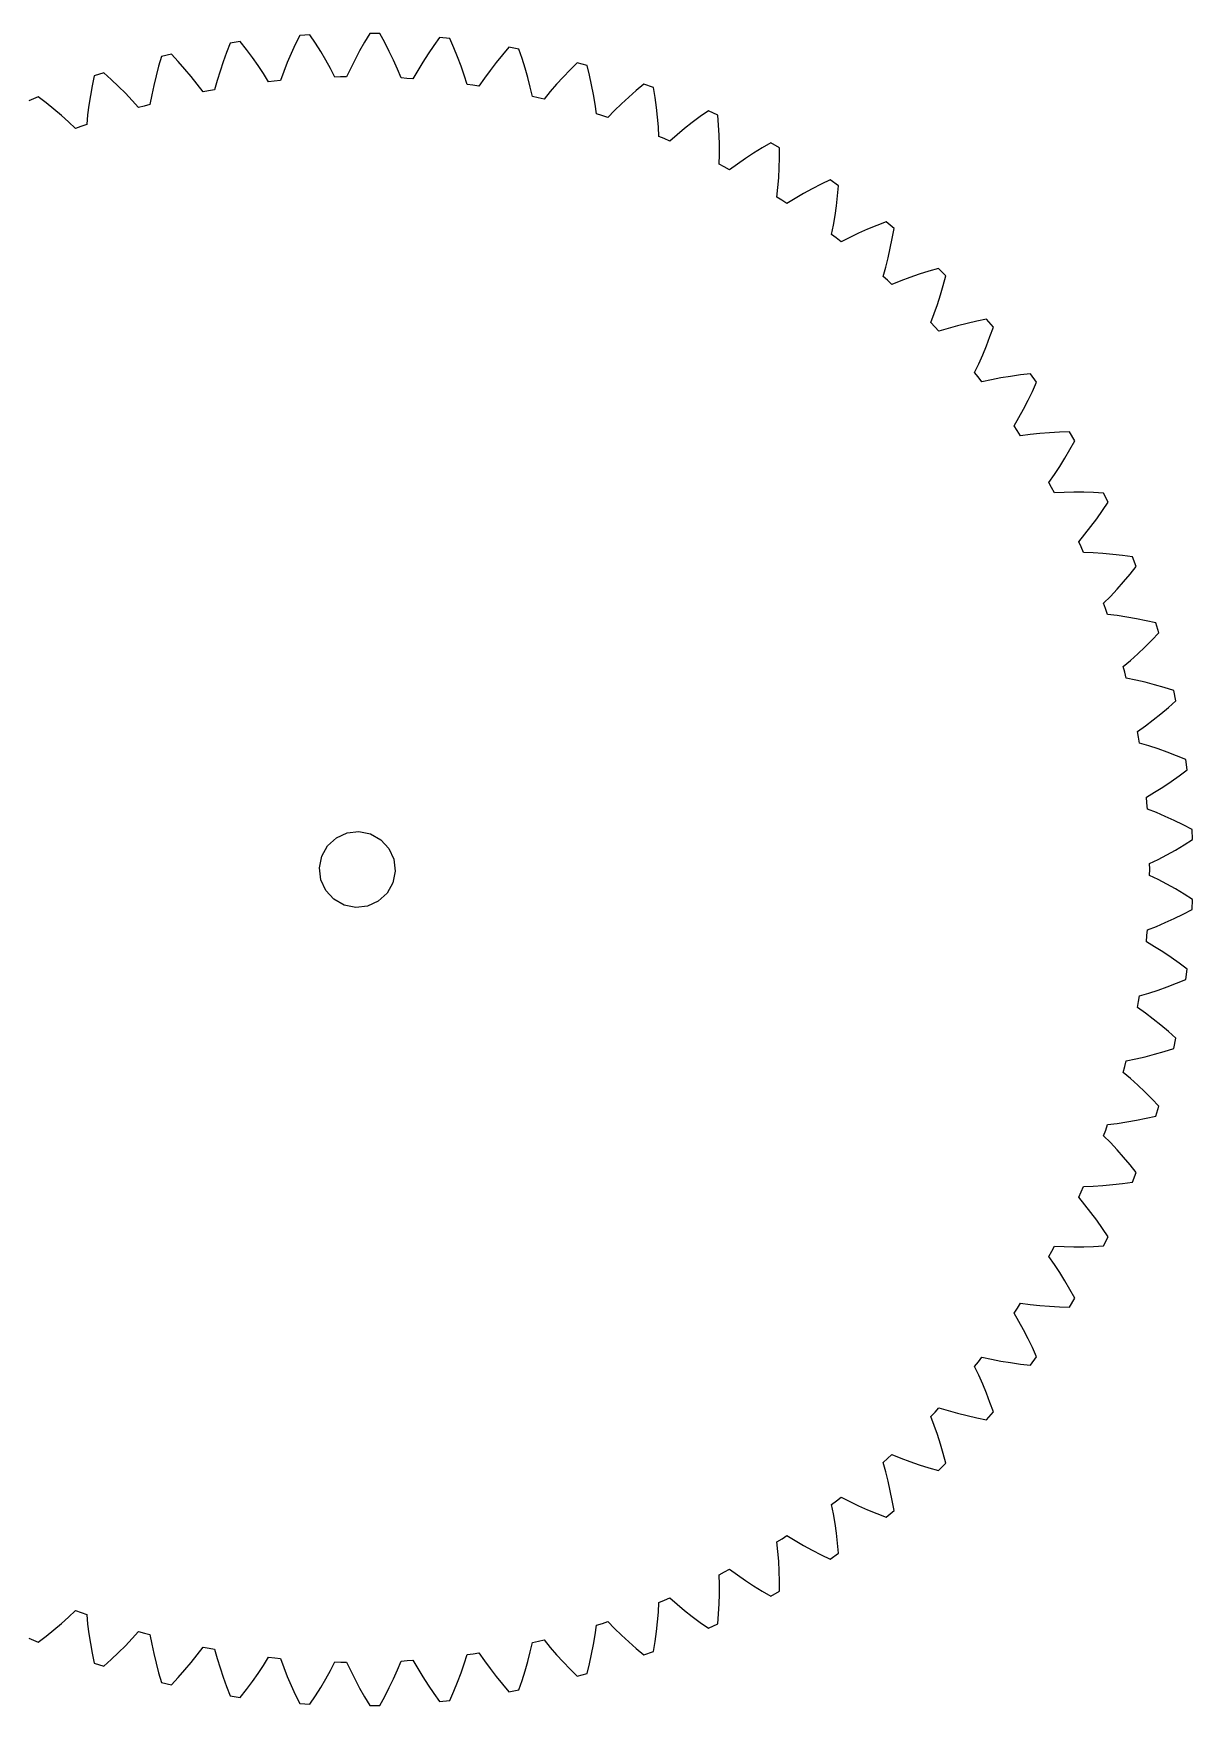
# Model space of a CAD drawing. Header units: metres. Extents: x -46 to 261, y -110 to 110.
# Drawn here: x 107.7 to 260.6, y -110.3 to 110.3 of the extents above; entities that cross this region are included whole.
import ezdxf

# ---------------------------------------------------------------- set-up
doc = ezdxf.new("R2010")
doc.units = ezdxf.units.M

msp = doc.modelspace()

# ---------------------------------------------------------------- linework, layer by layer
for p, q in [((152.035, 110.282), (151.355, 109.144)), ((153.387, 110.254), (152.035, 110.282)), ((133.62, 109.01), (133.14, 107.775)), ((134.959, 109.208), (133.62, 109.01)), ((135.776, 108.164), (134.959, 109.208)), ((136.558, 107.112), (135.776, 108.164)), ((142.219, 108.841), (141.672, 107.649)), ((142.801, 110.032), (142.219, 108.841)), ((144.151, 110.117), (142.801, 110.032)), ((144.878, 109.009), (144.151, 110.117)), ((145.57, 107.894), (144.878, 109.009)), ((151.355, 109.144), (150.711, 108.002)), ((154.019, 109.088), (153.387, 110.254)), ((154.615, 107.92), (154.019, 109.088)), ((160.485, 108.682), (159.747, 107.597)), ((161.257, 109.759), (160.485, 108.682)), ((162.603, 109.617), (161.257, 109.759)), ((163.134, 108.403), (162.603, 109.617)), ((163.631, 107.189), (163.134, 108.403)), ((170.404, 108.465), (169.544, 107.457)), ((171.732, 108.212), (170.404, 108.465)), ((172.161, 106.958), (171.732, 108.212)), ((124.182, 105.953), (123.842, 104.686)), ((124.558, 107.224), (124.182, 105.953)), ((125.875, 107.533), (124.558, 107.224)), ((126.776, 106.561), (125.875, 107.533)), ((127.644, 105.578), (126.776, 106.561)), ((132.695, 106.541), (132.285, 105.31)), ((133.14, 107.775), (132.695, 106.541)), ((137.307, 106.051), (136.558, 107.112)), ((138.019, 104.983), (137.307, 106.051)), ((141.161, 106.456), (140.686, 105.263)), ((141.672, 107.649), (141.161, 106.456)), ((146.227, 106.775), (145.57, 107.894)), ((146.847, 105.651), (146.227, 106.775)), ((150.101, 106.856), (149.529, 105.707)), ((150.711, 108.002), (150.101, 106.856)), ((155.176, 106.75), (154.615, 107.92)), ((155.7, 105.578), (155.176, 106.75)), ((159.044, 106.507), (158.377, 105.409)), ((159.747, 107.597), (159.044, 106.507)), ((164.092, 105.976), (163.631, 107.189)), ((164.516, 104.764), (164.092, 105.976)), ((168.718, 106.438), (167.926, 105.41)), ((169.544, 107.457), (168.718, 106.438)), ((172.554, 105.706), (172.161, 106.958)), ((179.41, 106.411), (178.469, 105.478)), ((180.713, 106.048), (179.41, 106.411)), ((181.034, 104.762), (180.713, 106.048)), ((115.676, 104.685), (115.408, 103.387)), ((116.962, 105.103), (115.676, 104.685)), ((117.942, 104.21), (116.962, 105.103)), ((118.889, 103.303), (117.942, 104.21)), ((123.842, 104.686), (123.537, 103.424)), ((128.478, 104.584), (127.644, 105.578)), ((129.278, 103.579), (128.478, 104.584)), ((131.912, 104.081), (131.576, 102.856)), ((132.285, 105.31), (131.912, 104.081)), ((138.694, 103.907), (138.019, 104.983)), ((139.447, 103.989), (138.694, 103.907)), ((140.249, 104.071), (139.447, 103.989)), ((140.686, 105.263), (140.249, 104.071)), ((147.43, 104.523), (146.847, 105.651)), ((148.187, 104.541), (147.43, 104.523)), ((148.993, 104.555), (148.187, 104.541)), ((149.529, 105.707), (148.993, 104.555)), ((156.187, 104.405), (155.7, 105.578)), ((156.943, 104.36), (156.187, 104.405)), ((157.747, 104.306), (156.943, 104.36)), ((158.377, 105.409), (157.747, 104.306)), ((164.903, 103.554), (164.516, 104.764)), ((167.169, 104.372), (166.449, 103.326)), ((167.926, 105.41), (167.169, 104.372)), ((172.912, 104.459), (172.554, 105.706)), ((173.233, 103.216), (172.912, 104.459)), ((177.56, 104.532), (176.685, 103.574)), ((178.469, 105.478), (177.56, 104.532)), ((181.322, 103.482), (181.034, 104.762)), ((108.285, 101.936), (107.038, 101.412)), ((109.336, 101.129), (108.285, 101.936)), ((115.175, 102.096), (114.977, 100.814)), ((115.408, 103.387), (115.175, 102.096)), ((119.804, 102.382), (118.889, 103.303)), ((120.684, 101.448), (119.804, 102.382)), ((123.268, 102.169), (123.036, 100.92)), ((123.537, 103.424), (123.268, 102.169)), ((130.041, 102.563), (129.278, 103.579)), ((130.784, 102.708), (130.041, 102.563)), ((131.576, 102.856), (130.784, 102.708)), ((165.652, 103.446), (164.903, 103.554)), ((166.449, 103.326), (165.652, 103.446)), ((173.517, 101.978), (173.233, 103.216)), ((174.255, 101.807), (173.517, 101.978)), ((175.039, 101.621), (174.255, 101.807)), ((175.844, 102.603), (175.039, 101.621)), ((176.685, 103.574), (175.844, 102.603)), ((181.574, 102.209), (181.322, 103.482)), ((181.79, 100.943), (181.574, 102.209)), ((186.212, 101.893), (185.259, 101.011)), ((187.196, 102.76), (186.212, 101.893)), ((188.212, 103.611), (187.196, 102.76)), ((189.48, 103.139), (188.212, 103.611)), ((189.693, 101.831), (189.48, 103.139)), ((189.872, 100.532), (189.693, 101.831)), ((110.356, 100.304), (109.336, 101.129)), ((111.344, 99.4629), (110.356, 100.304)), ((112.3, 98.6053), (111.344, 99.4629)), ((114.814, 99.5402), (114.687, 98.2764)), ((114.977, 100.814), (114.814, 99.5402)), ((121.53, 100.5), (120.684, 101.448)), ((122.258, 100.706), (121.53, 100.5)), ((123.036, 100.92), (122.258, 100.706)), ((181.969, 99.6858), (181.79, 100.943)), ((182.691, 99.4544), (181.969, 99.6858)), ((183.456, 99.2027), (182.691, 99.4544)), ((184.341, 100.114), (183.456, 99.2027)), ((185.259, 101.011), (184.341, 100.114)), ((190.017, 99.2419), (189.872, 100.532)), ((195.666, 99.3202), (194.612, 98.5391)), ((196.75, 100.083), (195.666, 99.3202)), ((197.974, 99.5075), (196.75, 100.083)), ((198.076, 98.186), (197.974, 99.5075)), ((113.221, 97.7315), (112.3, 98.6053)), ((113.93, 97.998), (113.221, 97.7315)), ((114.687, 98.2764), (113.93, 97.998)), ((190.126, 97.9626), (190.017, 99.2419)), ((190.2, 96.6947), (190.126, 97.9626)), ((193.59, 97.7401), (192.599, 96.9233)), ((194.612, 98.5391), (193.59, 97.7401)), ((198.146, 96.8762), (198.076, 98.186)), ((190.899, 96.4037), (190.2, 96.6947)), ((191.641, 96.0888), (190.899, 96.4037)), ((192.599, 96.9233), (191.641, 96.0888)), ((198.182, 95.5789), (198.146, 96.8762)), ((198.184, 94.295), (198.182, 95.5789)), ((203.818, 95.1843), (202.703, 94.494)), ((204.962, 95.8541), (203.818, 95.1843)), ((206.133, 95.1777), (204.962, 95.8541)), ((206.125, 93.8523), (206.133, 95.1777)), ((198.152, 93.0253), (198.184, 94.295)), ((198.824, 92.6768), (198.152, 93.0253)), ((199.537, 92.3009), (198.824, 92.6768)), ((200.561, 93.0524), (199.537, 92.3009)), ((201.617, 93.7834), (200.561, 93.0524)), ((202.703, 94.494), (201.617, 93.7834)), ((206.085, 92.5413), (206.125, 93.8523)), ((205.907, 89.9659), (206.013, 91.2455)), ((206.013, 91.2455), (206.085, 92.5413)), ((212.791, 90.9524), (211.596, 90.3807)), ((213.902, 90.1804), (212.791, 90.9524)), ((205.768, 88.7034), (205.907, 89.9659)), ((206.409, 88.2999), (205.768, 88.7034)), ((207.089, 87.8656), (206.409, 88.2999)), ((208.172, 88.5287), (207.089, 87.8656)), ((209.285, 89.1689), (208.172, 88.5287)), ((210.426, 89.7862), (209.285, 89.1689)), ((211.596, 90.3807), (210.426, 89.7862)), ((213.633, 87.5572), (213.783, 88.8603)), ((213.783, 88.8603), (213.902, 90.1804)), ((213.241, 85.0058), (213.453, 86.2721)), ((213.453, 86.2721), (213.633, 87.5572)), ((212.997, 83.7593), (213.241, 85.0058)), ((216.54, 83.9289), (215.377, 83.3842)), ((217.729, 84.4485), (216.54, 83.9289)), ((218.944, 84.9431), (217.729, 84.4485)), ((220.183, 85.4128), (218.944, 84.9431)), ((221.226, 84.5506), (220.183, 85.4128)), ((220.996, 83.245), (221.226, 84.5506)), ((213.602, 83.3035), (212.997, 83.7593)), ((214.242, 82.814), (213.602, 83.3035)), ((215.377, 83.3842), (214.242, 82.814)), ((220.451, 80.6935), (220.738, 81.959)), ((220.738, 81.959), (220.996, 83.245)), ((219.786, 78.2277), (220.133, 79.4494)), ((220.133, 79.4494), (220.451, 80.6935)), ((220.351, 77.7229), (219.786, 78.2277)), ((220.948, 77.1815), (220.351, 77.7229)), ((222.127, 77.6547), (220.948, 77.1815)), ((223.331, 78.1003), (222.127, 77.6547)), ((224.559, 78.5185), (223.331, 78.1003)), ((225.811, 78.9097), (224.559, 78.5185)), ((227.086, 79.274), (225.811, 78.9097)), ((228.052, 78.3276), (227.086, 79.274)), ((227.715, 77.0458), (228.052, 78.3276)), ((226.957, 74.5489), (227.35, 75.786)), ((227.35, 75.786), (227.715, 77.0458)), ((226.089, 72.1474), (226.537, 73.3357)), ((226.537, 73.3357), (226.957, 74.5489)), ((226.609, 71.5971), (226.089, 72.1474)), ((227.159, 71.0076), (226.609, 71.5971)), ((228.373, 71.3806), (227.159, 71.0076)), ((229.61, 71.7238), (228.373, 71.3806)), ((230.869, 72.0378), (229.61, 71.7238)), ((232.15, 72.3228), (230.869, 72.0378)), ((233.45, 72.5792), (232.15, 72.3228)), ((234.334, 71.5553), (233.45, 72.5792)), ((233.89, 70.3062), (234.334, 71.5553)), ((232.927, 67.8815), (233.421, 69.0813)), ((233.421, 69.0813), (233.89, 70.3062)), ((231.86, 65.561), (232.407, 66.7076)), ((232.407, 66.7076), (232.927, 67.8815)), ((232.333, 64.9691), (231.86, 65.561)), ((232.831, 64.3357), (232.333, 64.9691)), ((234.073, 64.6057), (232.831, 64.3357)), ((235.334, 64.8442), (234.073, 64.6057)), ((236.615, 65.0517), (235.334, 64.8442)), ((237.915, 65.2287), (236.615, 65.0517)), ((239.232, 65.3754), (237.915, 65.2287)), ((240.027, 64.281), (239.232, 65.3754)), ((239.481, 63.0735), (240.027, 64.281)), ((238.318, 60.7378), (238.911, 61.8921)), ((238.911, 61.8921), (239.481, 63.0735)), ((237.061, 58.5148), (237.701, 59.6117)), ((237.701, 59.6117), (238.318, 60.7378)), ((237.482, 57.8854), (237.061, 58.5148)), ((237.926, 57.2125), (237.482, 57.8854)), ((239.185, 57.3777), (237.926, 57.2125)), ((240.462, 57.5098), (239.185, 57.3777)), ((241.756, 57.6094), (240.462, 57.5098)), ((243.066, 57.677), (241.756, 57.6094)), ((244.391, 57.7129), (243.066, 57.677)), ((245.092, 56.5559), (244.391, 57.7129)), ((243.779, 54.2688), (244.446, 55.3983)), ((244.446, 55.3983), (245.092, 56.5559)), ((242.383, 52.0976), (243.092, 53.1682)), ((243.092, 53.1682), (243.779, 54.2688)), ((241.653, 51.0581), (242.383, 52.0976)), ((242.02, 50.3957), (241.653, 51.0581)), ((242.406, 49.688), (242.02, 50.3957)), ((243.675, 49.7473), (242.406, 49.688)), ((244.959, 49.772), (243.675, 49.7473)), ((246.256, 49.763), (244.959, 49.772)), ((247.567, 49.7207), (246.256, 49.763)), ((248.891, 49.6456), (247.567, 49.7207)), ((249.492, 48.434), (248.891, 49.6456)), ((247.993, 46.2648), (248.752, 47.3345)), ((248.752, 47.3345), (249.492, 48.434)), ((245.605, 43.2433), (246.42, 44.218)), ((246.42, 44.218), (247.216, 45.2256)), ((247.216, 45.2256), (247.993, 46.2648)), ((245.916, 42.5525), (245.605, 43.2433)), ((246.241, 41.815), (245.916, 42.5525)), ((247.511, 41.7679), (246.241, 41.815)), ((248.792, 41.6851), (247.511, 41.7679)), ((250.084, 41.5675), (248.792, 41.6851)), ((251.387, 41.4157), (250.084, 41.5675)), ((252.7, 41.2301), (251.387, 41.4157)), ((252.368, 38.9388), (253.198, 39.9724)), ((253.198, 39.9724), (252.7, 41.2301)), ((250.66, 36.9658), (251.522, 37.9362)), ((251.522, 37.9362), (252.368, 38.9388)), ((248.89, 35.1252), (249.783, 36.0284)), ((249.783, 36.0284), (250.66, 36.9658)), ((249.142, 34.4108), (248.89, 35.1252)), ((249.404, 33.6486), (249.142, 34.4108)), ((250.665, 33.4955), (249.404, 33.6486)), ((251.935, 33.3058), (250.665, 33.4955)), ((253.213, 33.0805), (251.935, 33.3058)), ((254.499, 32.8201), (253.213, 33.0805)), ((255.791, 32.5255), (254.499, 32.8201)), ((255.269, 30.2699), (256.182, 31.2305)), ((256.182, 31.2305), (255.791, 32.5255)), ((253.402, 28.4467), (254.342, 29.3416)), ((254.342, 29.3416), (255.269, 30.2699)), ((251.484, 26.7607), (252.449, 27.586)), ((251.675, 26.0277), (251.484, 26.7607)), ((252.449, 27.586), (253.402, 28.4467)), ((251.873, 25.2463), (251.675, 26.0277)), ((253.116, 24.9882), (251.873, 25.2463)), ((254.366, 24.6929), (253.116, 24.9882)), ((255.621, 24.3614), (254.366, 24.6929)), ((256.88, 23.9944), (255.621, 24.3614)), ((258.143, 23.5926), (256.88, 23.9944)), ((257.434, 21.3887), (258.424, 22.2695)), ((258.424, 22.2695), (258.143, 23.5926)), ((255.421, 19.728), (256.433, 20.5412)), ((256.433, 20.5412), (257.434, 21.3887)), ((253.369, 18.2085), (254.4, 18.9501)), ((253.498, 17.4621), (253.369, 18.2085)), ((254.4, 18.9501), (255.421, 19.728)), ((253.629, 16.6668), (253.498, 17.4621)), ((254.847, 16.3056), (253.629, 16.6668)), ((256.067, 15.9068), (254.847, 16.3056)), ((257.29, 15.4715), (256.067, 15.9068)), ((258.514, 15.0004), (257.29, 15.4715)), ((259.739, 14.4943), (258.514, 15.0004)), ((259.909, 13.1523), (259.739, 14.4943)), ((256.704, 10.871), (257.78, 11.5967)), ((257.78, 11.5967), (258.848, 12.3574)), ((258.848, 12.3574), (259.909, 13.1523)), ((254.531, 9.5285), (255.621, 10.1813)), ((254.597, 8.77399), (254.531, 9.5285)), ((255.621, 10.1813), (256.704, 10.871)), ((254.662, 7.97049), (254.597, 8.77399)), ((255.845, 7.50859), (254.662, 7.97049)), ((257.028, 7.00908), (255.845, 7.50859)), ((258.21, 6.47298), (257.028, 7.00908)), ((147.634, 4.1646), (149.057, 4.81581)), ((149.057, 4.81581), (150.611, 4.99561)), ((150.611, 4.99561), (152.144, 4.6864)), ((152.144, 4.6864), (153.507, 3.91846)), ((259.39, 5.90114), (258.21, 6.47298)), ((260.569, 5.29431), (259.39, 5.90114)), ((260.625, 3.94279), (260.569, 5.29431)), ((145.715, 1.74286), (146.483, 3.10573)), ((146.483, 3.10573), (147.634, 4.1646)), ((153.507, 3.91846), (154.566, 2.76695)), ((154.566, 2.76695), (155.217, 1.34459)), ((257.24, 1.93776), (258.373, 2.57088)), ((258.373, 2.57088), (259.502, 3.2395)), ((259.502, 3.2395), (260.625, 3.94279)), ((145.406, 0.20937), (145.715, 1.74286)), ((145.586, -1.34459), (145.406, 0.20937)), ((155.217, 1.34459), (155.397, -0.20937)), ((254.963, 0.78174), (256.104, 1.34103)), ((254.966, 0.02432), (254.963, 0.78174)), ((254.963, -0.78174), (254.966, 0.02432)), ((256.104, 1.34103), (257.24, 1.93776)), ((146.237, -2.76695), (145.586, -1.34459)), ((155.088, -1.74286), (154.32, -3.10573)), ((155.397, -0.20937), (155.088, -1.74286)), ((256.104, -1.34103), (254.963, -0.78174)), ((257.24, -1.93776), (256.104, -1.34103)), ((258.373, -2.57088), (257.24, -1.93776)), ((147.296, -3.91846), (146.237, -2.76695)), ((148.659, -4.6864), (147.296, -3.91846)), ((153.168, -4.1646), (151.746, -4.81581)), ((154.32, -3.10573), (153.168, -4.1646)), ((259.502, -3.2395), (258.373, -2.57088)), ((260.625, -3.94279), (259.502, -3.2395)), ((260.569, -5.29431), (260.625, -3.94279)), ((150.192, -4.99561), (148.659, -4.6864)), ((151.746, -4.81581), (150.192, -4.99561)), ((257.028, -7.00908), (258.21, -6.47298)), ((258.21, -6.47298), (259.39, -5.90114)), ((259.39, -5.90114), (260.569, -5.29431)), ((254.531, -9.5285), (254.601, -8.72548)), ((254.601, -8.72548), (254.662, -7.9705)), ((254.662, -7.9705), (255.845, -7.50859)), ((255.845, -7.50859), (257.028, -7.00908)), ((255.621, -10.1813), (254.531, -9.5285)), ((256.704, -10.871), (255.621, -10.1813)), ((257.78, -11.5967), (256.704, -10.871)), ((258.848, -12.3574), (257.78, -11.5967)), ((259.909, -13.1523), (258.848, -12.3574)), ((259.739, -14.4943), (259.909, -13.1523)), ((257.29, -15.4715), (258.514, -15.0004)), ((258.514, -15.0004), (259.739, -14.4943)), ((253.369, -18.2085), (253.506, -17.4141)), ((253.506, -17.4141), (253.629, -16.6668)), ((253.629, -16.6668), (254.847, -16.3056)), ((254.847, -16.3056), (256.067, -15.9068)), ((256.067, -15.9068), (257.29, -15.4715)), ((254.4, -18.9501), (253.369, -18.2085)), ((255.421, -19.728), (254.4, -18.9501)), ((256.433, -20.5412), (255.421, -19.728)), ((257.434, -21.3887), (256.433, -20.5412)), ((258.424, -22.2695), (257.434, -21.3887)), ((255.621, -24.3614), (256.88, -23.9944)), ((256.88, -23.9944), (258.143, -23.5926)), ((258.143, -23.5926), (258.424, -22.2695)), ((251.484, -26.7607), (251.687, -25.9806)), ((251.687, -25.9806), (251.873, -25.2463)), ((251.873, -25.2463), (253.116, -24.9882)), ((253.116, -24.9882), (254.366, -24.6929)), ((254.366, -24.6929), (255.621, -24.3614)), ((252.449, -27.586), (251.484, -26.7607)), ((253.402, -28.4467), (252.449, -27.586)), ((254.342, -29.3416), (253.402, -28.4467)), ((255.269, -30.2699), (254.342, -29.3416)), ((256.182, -31.2305), (255.269, -30.2699)), ((251.935, -33.3058), (253.213, -33.0805)), ((253.213, -33.0805), (254.499, -32.8202)), ((254.499, -32.8202), (255.791, -32.5255)), ((255.791, -32.5255), (256.182, -31.2305)), ((248.89, -35.1252), (249.158, -34.3648)), ((249.783, -36.0284), (248.89, -35.1252)), ((249.158, -34.3648), (249.404, -33.6486)), ((249.404, -33.6486), (250.665, -33.4955)), ((250.665, -33.4955), (251.935, -33.3058)), ((250.66, -36.9658), (249.783, -36.0284)), ((251.522, -37.9362), (250.66, -36.9658)), ((252.368, -38.9388), (251.522, -37.9362)), ((253.198, -39.9724), (252.368, -38.9388)), ((245.936, -42.508), (246.241, -41.815)), ((246.241, -41.815), (247.511, -41.7679)), ((247.511, -41.7679), (248.792, -41.6851)), ((248.792, -41.6851), (250.084, -41.5675)), ((250.084, -41.5675), (251.387, -41.4157)), ((251.387, -41.4157), (252.7, -41.2301)), ((252.7, -41.2301), (253.198, -39.9724)), ((245.605, -43.2433), (245.936, -42.508)), ((246.42, -44.218), (245.605, -43.2433)), ((247.216, -45.2256), (246.42, -44.218)), ((247.993, -46.2648), (247.216, -45.2256)), ((248.752, -47.3345), (247.993, -46.2648)), ((249.492, -48.434), (248.752, -47.3345)), ((248.891, -49.6456), (249.492, -48.434)), ((241.653, -51.0581), (242.044, -50.3531)), ((242.044, -50.3531), (242.406, -49.688)), ((242.406, -49.688), (243.675, -49.7473)), ((243.675, -49.7473), (244.959, -49.772)), ((244.959, -49.772), (246.256, -49.763)), ((246.256, -49.763), (247.567, -49.7207)), ((247.567, -49.7207), (248.891, -49.6456)), ((242.383, -52.0976), (241.653, -51.0581)), ((243.092, -53.1682), (242.383, -52.0976)), ((243.779, -54.2688), (243.092, -53.1682)), ((244.446, -55.3983), (243.779, -54.2688)), ((237.509, -57.8449), (237.926, -57.2125)), ((237.926, -57.2125), (239.185, -57.3777)), ((244.391, -57.7129), (245.092, -56.5559)), ((245.092, -56.5559), (244.446, -55.3983)), ((237.061, -58.5148), (237.509, -57.8449)), ((237.701, -59.6117), (237.061, -58.5148)), ((239.185, -57.3777), (240.462, -57.5098)), ((240.462, -57.5098), (241.756, -57.6094)), ((241.756, -57.6094), (243.066, -57.677)), ((243.066, -57.677), (244.391, -57.7129)), ((238.318, -60.7378), (237.701, -59.6117)), ((238.911, -61.8921), (238.318, -60.7378)), ((239.481, -63.0735), (238.911, -61.8921)), ((240.027, -64.281), (239.481, -63.0735)), ((231.86, -65.561), (232.363, -64.931)), ((232.407, -66.7076), (231.86, -65.561)), ((232.363, -64.931), (232.831, -64.3357)), ((232.831, -64.3357), (234.073, -64.6057)), ((234.073, -64.6057), (235.334, -64.8442)), ((235.334, -64.8442), (236.615, -65.0517)), ((236.615, -65.0517), (237.915, -65.2287)), ((237.915, -65.2287), (239.232, -65.3754)), ((239.232, -65.3754), (240.027, -64.281)), ((232.927, -67.8815), (232.407, -66.7076)), ((233.421, -69.0813), (232.927, -67.8815)), ((233.89, -70.3062), (233.421, -69.0813)), ((234.334, -71.5553), (233.89, -70.3062)), ((226.089, -72.1474), (226.642, -71.5617)), ((226.537, -73.3357), (226.089, -72.1474)), ((226.642, -71.5617), (227.159, -71.0076)), ((227.159, -71.0076), (228.373, -71.3806)), ((228.373, -71.3806), (229.61, -71.7238)), ((229.61, -71.7238), (230.869, -72.0378)), ((230.869, -72.0378), (232.15, -72.3228)), ((232.15, -72.3228), (233.45, -72.5792)), ((233.45, -72.5792), (234.334, -71.5553)), ((226.957, -74.5489), (226.537, -73.3357)), ((227.35, -75.786), (226.957, -74.5489)), ((220.387, -77.6904), (220.948, -77.1815)), ((220.948, -77.1815), (222.127, -77.6547)), ((227.715, -77.0458), (227.35, -75.786)), ((228.052, -78.3276), (227.715, -77.0458)), ((219.786, -78.2277), (220.387, -77.6904)), ((220.133, -79.4494), (219.786, -78.2277)), ((222.127, -77.6547), (223.331, -78.1003)), ((223.331, -78.1003), (224.559, -78.5185)), ((224.559, -78.5185), (225.811, -78.9097)), ((225.811, -78.9097), (227.086, -79.274)), ((227.086, -79.274), (228.052, -78.3276)), ((220.451, -80.6935), (220.133, -79.4494)), ((220.738, -81.959), (220.451, -80.6935)), ((212.997, -83.7593), (213.64, -83.2741)), ((213.241, -85.0058), (212.997, -83.7593)), ((213.64, -83.2741), (214.242, -82.814)), ((214.242, -82.814), (215.377, -83.3842)), ((215.377, -83.3842), (216.54, -83.9289)), ((220.996, -83.245), (220.738, -81.959)), ((221.226, -84.5506), (220.996, -83.245)), ((213.453, -86.2721), (213.241, -85.0058)), ((216.54, -83.9289), (217.729, -84.4485)), ((217.729, -84.4485), (218.944, -84.9431)), ((218.944, -84.9431), (220.183, -85.4128)), ((220.183, -85.4128), (221.226, -84.5506)), ((206.45, -88.2738), (207.089, -87.8656)), ((207.089, -87.8656), (208.172, -88.5287)), ((213.633, -87.5572), (213.453, -86.2721)), ((213.783, -88.8603), (213.633, -87.5572)), ((205.768, -88.7034), (206.45, -88.2738)), ((205.907, -89.9659), (205.768, -88.7034)), ((206.013, -91.2455), (205.907, -89.9659)), ((208.172, -88.5287), (209.285, -89.1689)), ((209.285, -89.1689), (210.426, -89.7862)), ((210.426, -89.7862), (211.596, -90.3807)), ((211.596, -90.3807), (212.791, -90.9524)), ((212.791, -90.9524), (213.902, -90.1804)), ((213.902, -90.1804), (213.783, -88.8603)), ((198.867, -92.6543), (199.537, -92.3009)), ((199.537, -92.3009), (200.561, -93.0524)), ((206.085, -92.5413), (206.013, -91.2455)), ((206.125, -93.8523), (206.085, -92.5413)), ((198.152, -93.0253), (198.867, -92.6543)), ((198.184, -94.295), (198.152, -93.0253)), ((198.182, -95.5789), (198.184, -94.295)), ((200.561, -93.0524), (201.617, -93.7834)), ((201.617, -93.7834), (202.703, -94.494)), ((202.703, -94.494), (203.818, -95.1843)), ((206.133, -95.1777), (206.125, -93.8523)), ((190.126, -97.9626), (190.2, -96.6947)), ((190.2, -96.6947), (190.944, -96.3848)), ((190.944, -96.3848), (191.641, -96.0888)), ((191.641, -96.0888), (192.599, -96.9233)), ((192.599, -96.9233), (193.59, -97.7401)), ((198.076, -98.186), (198.146, -96.8762)), ((198.146, -96.8762), (198.182, -95.5789)), ((203.818, -95.1843), (204.962, -95.8541)), ((204.962, -95.8541), (206.133, -95.1777)), ((111.344, -99.4629), (112.3, -98.6053)), ((112.3, -98.6053), (113.221, -97.7315)), ((113.221, -97.7315), (113.976, -98.015)), ((113.976, -98.015), (114.687, -98.2764)), ((114.687, -98.2764), (114.814, -99.5402)), ((182.737, -99.4393), (183.456, -99.2027)), ((183.456, -99.2027), (184.341, -100.114)), ((189.872, -100.532), (190.017, -99.2419)), ((190.017, -99.2419), (190.126, -97.9626)), ((193.59, -97.7401), (194.612, -98.5391)), ((194.612, -98.5391), (195.666, -99.3202)), ((197.974, -99.5075), (198.076, -98.186)), ((107.038, -101.412), (108.285, -101.936)), ((108.285, -101.936), (109.336, -101.129)), ((109.336, -101.129), (110.356, -100.304)), ((110.356, -100.304), (111.344, -99.4629)), ((114.814, -99.5402), (114.977, -100.814)), ((114.977, -100.814), (115.175, -102.096)), ((119.804, -102.382), (120.684, -101.448)), ((120.684, -101.448), (121.53, -100.5)), ((121.53, -100.5), (122.305, -100.719)), ((122.305, -100.719), (123.036, -100.92)), ((123.036, -100.92), (123.268, -102.169)), ((181.574, -102.209), (181.79, -100.943)), ((181.79, -100.943), (181.969, -99.6858)), ((181.969, -99.6858), (182.737, -99.4393)), ((184.341, -100.114), (185.259, -101.011)), ((185.259, -101.011), (186.212, -101.893)), ((189.693, -101.831), (189.872, -100.532)), ((195.666, -99.3202), (196.75, -100.083)), ((196.75, -100.083), (197.974, -99.5075)), ((115.175, -102.096), (115.408, -103.387)), ((115.408, -103.387), (115.676, -104.685)), ((117.942, -104.21), (118.889, -103.303)), ((118.889, -103.303), (119.804, -102.382)), ((123.268, -102.169), (123.537, -103.424)), ((123.537, -103.424), (123.842, -104.686)), ((128.478, -104.584), (129.278, -103.579)), ((129.278, -103.579), (130.041, -102.563)), ((130.041, -102.563), (130.832, -102.717)), ((130.832, -102.717), (131.576, -102.856)), ((131.576, -102.856), (131.912, -104.081)), ((164.516, -104.764), (164.903, -103.554)), ((164.903, -103.554), (165.701, -103.439)), ((165.701, -103.439), (166.449, -103.326)), ((166.449, -103.326), (167.169, -104.372)), ((172.912, -104.459), (173.233, -103.216)), ((173.233, -103.216), (173.517, -101.978)), ((173.517, -101.978), (174.303, -101.796)), ((174.303, -101.796), (175.039, -101.621)), ((175.039, -101.621), (175.844, -102.603)), ((175.844, -102.603), (176.685, -103.574)), ((176.685, -103.574), (177.56, -104.532)), ((181.034, -104.762), (181.322, -103.482)), ((181.322, -103.482), (181.574, -102.209)), ((186.212, -101.893), (187.196, -102.76)), ((187.196, -102.76), (188.212, -103.611)), ((188.212, -103.611), (189.48, -103.139)), ((189.48, -103.139), (189.693, -101.831)), ((115.676, -104.685), (116.962, -105.103)), ((116.962, -105.103), (117.942, -104.21)), ((123.842, -104.686), (124.182, -105.953)), ((126.776, -106.561), (127.644, -105.578)), ((127.644, -105.578), (128.478, -104.584)), ((131.912, -104.081), (132.285, -105.31)), ((132.285, -105.31), (132.695, -106.541)), ((137.307, -106.051), (138.019, -104.983)), ((138.019, -104.983), (138.694, -103.907)), ((138.694, -103.907), (139.496, -103.994)), ((139.496, -103.994), (140.249, -104.071)), ((140.249, -104.071), (140.686, -105.263)), ((140.686, -105.263), (141.161, -106.456)), ((146.227, -106.775), (146.847, -105.651)), ((146.847, -105.651), (147.43, -104.523)), ((147.43, -104.523), (148.236, -104.542)), ((148.236, -104.542), (148.993, -104.555)), ((148.993, -104.555), (149.529, -105.707)), ((149.529, -105.707), (150.101, -106.856)), ((155.176, -106.75), (155.7, -105.578)), ((155.7, -105.578), (156.187, -104.405)), ((156.187, -104.405), (156.991, -104.357)), ((156.991, -104.357), (157.747, -104.306)), ((157.747, -104.306), (158.377, -105.409)), ((158.377, -105.409), (159.044, -106.507)), ((164.092, -105.976), (164.516, -104.764)), ((167.169, -104.372), (167.926, -105.41)), ((167.926, -105.41), (168.718, -106.438)), ((172.161, -106.958), (172.554, -105.706)), ((172.554, -105.706), (172.912, -104.459)), ((177.56, -104.532), (178.469, -105.478)), ((178.469, -105.478), (179.41, -106.411)), ((180.713, -106.048), (181.034, -104.762)), ((124.182, -105.953), (124.558, -107.224)), ((124.558, -107.224), (125.875, -107.533)), ((125.875, -107.533), (126.776, -106.561)), ((132.695, -106.541), (133.14, -107.775)), ((133.14, -107.775), (133.62, -109.01)), ((135.776, -108.164), (136.558, -107.112)), ((136.558, -107.112), (137.307, -106.051)), ((141.161, -106.456), (141.672, -107.649)), ((141.672, -107.649), (142.219, -108.841)), ((144.878, -109.009), (145.57, -107.894)), ((145.57, -107.894), (146.227, -106.775)), ((150.101, -106.856), (150.711, -108.002)), ((150.711, -108.002), (151.355, -109.144)), ((154.019, -109.088), (154.615, -107.92)), ((154.615, -107.92), (155.176, -106.75)), ((159.044, -106.507), (159.747, -107.597)), ((159.747, -107.597), (160.485, -108.682)), ((163.134, -108.403), (163.631, -107.189)), ((163.631, -107.189), (164.092, -105.976)), ((168.718, -106.438), (169.544, -107.457)), ((169.544, -107.457), (170.404, -108.465)), ((171.732, -108.212), (172.161, -106.958)), ((179.41, -106.411), (180.713, -106.048)), ((133.62, -109.01), (134.959, -109.208)), ((134.959, -109.208), (135.776, -108.164)), ((142.219, -108.841), (142.801, -110.032)), ((142.801, -110.032), (144.151, -110.117)), ((144.151, -110.117), (144.878, -109.009)), ((151.355, -109.144), (152.035, -110.282)), ((152.035, -110.282), (153.387, -110.254)), ((153.387, -110.254), (154.019, -109.088)), ((160.485, -108.682), (161.257, -109.759)), ((161.257, -109.759), (162.603, -109.617)), ((162.603, -109.617), (163.134, -108.403)), ((170.404, -108.465), (171.732, -108.212))]:
    msp.add_line(p, q)

doc.saveas('drawing.dxf')
